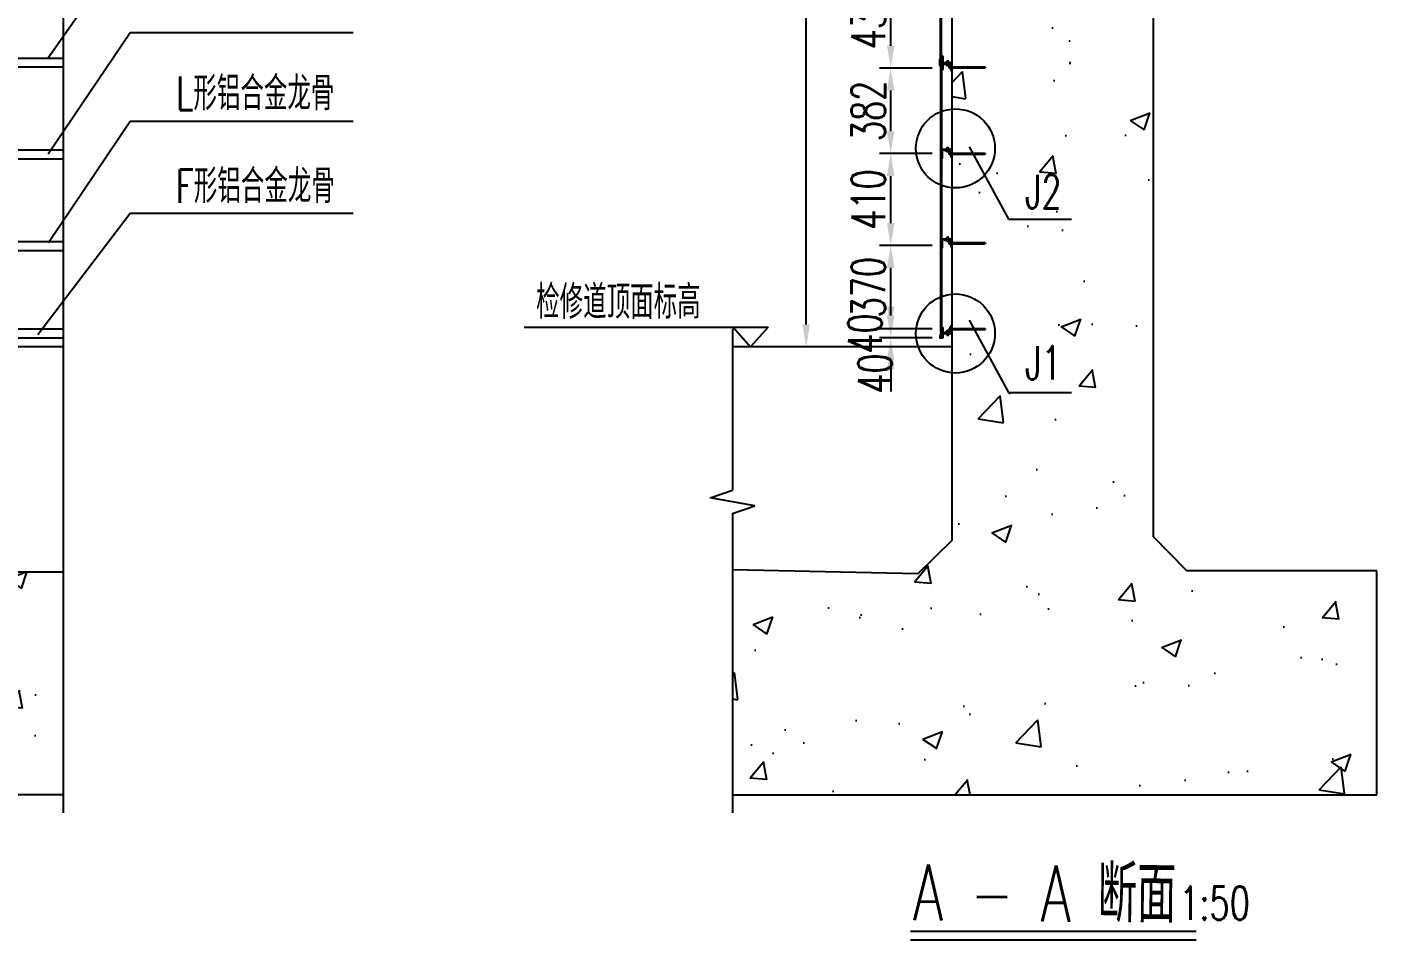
# Model space of a CAD drawing. Header units: millimetres. Extents: x -48690 to 48320, y -25312 to 3911.
# Drawn here: x 26913 to 32944, y -16233 to -12155 of the extents above; entities that cross this region are included whole.
import ezdxf

# ---------------------------------------------------------------- set-up
doc = ezdxf.new("R2010")
doc.units = ezdxf.units.MM
doc.header["$LTSCALE"] = 0.25
doc.header["$MEASUREMENT"] = 0
for name, pattern in [('1', [8, 4, 4]), ('CENTER', [50.8, 31.75, -6.35, 6.35, -6.35]), ('CONTINOUS', [0]), ('DASHED', [19.05, 12.7, -6.35])]:
    doc.linetypes.add(name, pattern=pattern)
for name, color, linetype in [('JG', 4, 'Continuous'), ('图框', 7, 'Continuous'), ('标注', 7, 'Continuous'), ('道路桩号', 7, 'Continuous')]:
    doc.layers.add(name, color=color, linetype=linetype)
doc.layers.add('填充线', color=9, linetype='Continuous', lineweight=20)
doc.styles.get("Standard").update_dxf_attribs({"font": 'simplex1.shx', "width": 0.7, "bigfont": 'hztxt.shx'})
doc.dimstyles.new('1-50', dxfattribs={"dimscale": 50, "dimtxt": 3, "dimasz": 2, "dimexe": 1, "dimexo": 1, "dimgap": 0.5, "dimtad": 1, "dimdec": 1, "dimdsep": 46, "dimtxsty": 'Standard', "dimcen": 0.5, "dimadec": 0, "dimazin": 0, "dimtfac": 1, "dimtdec": 1, "dimtofl": 0, "dimtmove": 2, "dimatfit": 3, "dimfxl": 0, "dimtolj": 1, "dimtzin": 0, "dimarcsym": 0})

# ---------------------------------------------------------------- blocks, each defined once
blk = doc.blocks.new('*D183')
at = {"color": 0, "lineweight": -2}
for p, q in [((30694, -9854.4), (30344, -9854.4)), ((30394, -13483.8), (30394, -9954.4)), ((30694, -13583.8), (30344, -13583.8))]:
    blk.add_line(p, q, dxfattribs=at)
at = {"color": 0}
for points in [[(30377.3, -9954.4), (30410.7, -9954.4), (30394, -9854.4)], [(30377.3, -13483.8), (30410.7, -13483.8), (30394, -13583.8)]]:
    blk.add_solid(points, dxfattribs=at)
at = {"layer": 'Defpoints', "color": 0}
for p in [(30394, -9854.4), (30902.7, -9854.4), (30801.8, -13583.8)]:
    blk.add_point(p, dxfattribs=at)
at = {"color": 0, "insert": (30294, -11719.1), "char_height": 150, "attachment_point": 5, "rotation": 90}
blk.add_mtext('\\A1;3730', dxfattribs=at)
blk = doc.blocks.new('*D184')
at = {"color": 0, "lineweight": -2}
for p, q in [((30956.7, -13130.8), (30721.5, -13130.8)), ((30771.5, -13403.8), (30771.5, -13230.8)), ((30922.9, -13503.8), (30721.5, -13503.8))]:
    blk.add_line(p, q, dxfattribs=at)
at = {"color": 0}
for points in [[(30754.8, -13230.8), (30788.2, -13230.8), (30771.5, -13130.8)], [(30754.8, -13403.8), (30788.2, -13403.8), (30771.5, -13503.8)]]:
    blk.add_solid(points, dxfattribs=at)
at = {"layer": 'Defpoints', "color": 0}
for p in [(30771.5, -13130.8), (31006.7, -13130.8), (30972.9, -13503.8)]:
    blk.add_point(p, dxfattribs=at)
at = {"color": 0, "insert": (30671.5, -13317.3), "char_height": 150, "attachment_point": 5, "rotation": 90}
blk.add_mtext('\\A1;370', dxfattribs=at)
blk = doc.blocks.new('*D185')
at = {"color": 0, "lineweight": -2}
for p, q in [((30956.7, -12720.8), (30721.5, -12720.8)), ((30771.5, -13030.8), (30771.5, -12820.8)), ((30956.7, -13130.8), (30721.5, -13130.8))]:
    blk.add_line(p, q, dxfattribs=at)
at = {"color": 0}
for points in [[(30754.8, -12820.8), (30788.2, -12820.8), (30771.5, -12720.8)], [(30754.8, -13030.8), (30788.2, -13030.8), (30771.5, -13130.8)]]:
    blk.add_solid(points, dxfattribs=at)
at = {"layer": 'Defpoints', "color": 0}
for p in [(30771.5, -12720.8), (31006.7, -12720.8), (31006.7, -13130.8)]:
    blk.add_point(p, dxfattribs=at)
at = {"color": 0, "insert": (30671.5, -12925.8), "char_height": 150, "attachment_point": 5, "rotation": 90}
blk.add_mtext('\\A1;410', dxfattribs=at)
blk = doc.blocks.new('*D186')
at = {"color": 0, "lineweight": -2}
for p, q in [((30956.7, -12338.8), (30721.5, -12338.8)), ((30771.5, -12620.8), (30771.5, -12438.8)), ((30956.7, -12720.8), (30721.5, -12720.8))]:
    blk.add_line(p, q, dxfattribs=at)
at = {"color": 0}
for points in [[(30754.8, -12438.8), (30788.2, -12438.8), (30771.5, -12338.8)], [(30754.8, -12620.8), (30788.2, -12620.8), (30771.5, -12720.8)]]:
    blk.add_solid(points, dxfattribs=at)
at = {"layer": 'Defpoints', "color": 0}
for p in [(30771.5, -12338.8), (31006.7, -12338.8), (31006.7, -12720.8)]:
    blk.add_point(p, dxfattribs=at)
at = {"color": 0, "insert": (30671.5, -12529.8), "char_height": 150, "attachment_point": 5, "rotation": 90}
blk.add_mtext('\\A1;382', dxfattribs=at)
blk = doc.blocks.new('*D187')
at = {"color": 0, "lineweight": -2}
for p, q in [((30956.7, -11900.8), (30721.5, -11900.8)), ((30771.5, -12238.8), (30771.5, -12000.8)), ((30956.7, -12338.8), (30721.5, -12338.8))]:
    blk.add_line(p, q, dxfattribs=at)
at = {"color": 0}
for points in [[(30754.8, -12000.8), (30788.2, -12000.8), (30771.5, -11900.8)], [(30754.8, -12238.8), (30788.2, -12238.8), (30771.5, -12338.8)]]:
    blk.add_solid(points, dxfattribs=at)
at = {"layer": 'Defpoints', "color": 0}
for p in [(30771.5, -11900.8), (31006.7, -11900.8), (31006.7, -12338.8)]:
    blk.add_point(p, dxfattribs=at)
at = {"color": 0, "insert": (30671.5, -12119.8), "char_height": 150, "attachment_point": 5, "rotation": 90}
blk.add_mtext('\\A1;438', dxfattribs=at)
blk = doc.blocks.new('*D193')
at = {"color": 0, "lineweight": -2}
for p, q in [((30771.5, -13403.8), (30771.5, -13303.8)), ((30956.7, -13503.8), (30721.5, -13503.8)), ((30956.7, -13543.8), (30721.5, -13543.8)), ((30771.5, -13643.8), (30771.5, -13743.8))]:
    blk.add_line(p, q, dxfattribs=at)
at = {"color": 0}
for points in [[(30754.8, -13403.8), (30788.2, -13403.8), (30771.5, -13503.8)], [(30754.8, -13643.8), (30788.2, -13643.8), (30771.5, -13543.8)]]:
    blk.add_solid(points, dxfattribs=at)
at = {"layer": 'Defpoints', "color": 0}
for p in [(31006.7, -13503.8), (30771.5, -13543.8), (31006.7, -13543.8)]:
    blk.add_point(p, dxfattribs=at)
at = {"color": 0, "insert": (30656.6, -13524.1), "char_height": 150, "attachment_point": 5, "rotation": 90}
blk.add_mtext('\\A1;40', dxfattribs=at)
blk = doc.blocks.new('*D196')
at = {"color": 0, "lineweight": -2}
for p, q in [((30771.5, -13443.8), (30771.5, -13343.8)), ((30922.9, -13543.8), (30721.5, -13543.8)), ((30922.9, -13583.8), (30721.5, -13583.8)), ((30771.5, -13683.8), (30771.5, -13783.8))]:
    blk.add_line(p, q, dxfattribs=at)
at = {"color": 0}
for points in [[(30754.8, -13443.8), (30788.2, -13443.8), (30771.5, -13543.8)], [(30754.8, -13683.8), (30788.2, -13683.8), (30771.5, -13583.8)]]:
    blk.add_solid(points, dxfattribs=at)
at = {"layer": 'Defpoints', "color": 0}
for p in [(30972.9, -13543.8), (30771.5, -13583.8), (30972.9, -13583.8)]:
    blk.add_point(p, dxfattribs=at)
at = {"color": 0, "insert": (30701.5, -13702.6), "char_height": 150, "attachment_point": 5, "rotation": 90}
blk.add_mtext('\\A1;40', dxfattribs=at)
blk = doc.blocks.new('FDSDF')
at = {"linetype": 'CONTINOUS'}
h = blk.add_hatch(dxfattribs=at)
h.set_pattern_fill('ANSI31', color=251, style=0)
h.set_pattern_definition([(45, (5538761.12, -1742592.708), (22.4506403, -22.4506403), [])])
edge = h.paths.add_edge_path()
edge.add_ellipse((262330, -112274), major_axis=(-46, 46), ratio=1, start_angle=247.61986, end_angle=315, ccw=False)
edge.add_line((262390, -112249), (262030, -112249))
edge.add_line((262030, -112249), (262030, -111889))
edge.add_ellipse((262005, -111949), major_axis=(46, 46), ratio=1, start_angle=315, end_angle=382.38014, ccw=False)
edge.add_line((262070, -111949), (262070, -112164))
edge.add_ellipse((262115, -112164), major_axis=(31.8, 31.8), ratio=1, start_angle=135, end_angle=225)
edge.add_line((262115, -112209), (262330, -112209))
at = {"color": 4, "linetype": 'CONTINOUS'}
for p, q in [((262030, -112249), (262030, -111889)), ((262070, -112164), (262070, -111949)), ((262390, -112249), (262030, -112249)), ((262330, -112209), (262115, -112209))]:
    blk.add_line(p, q, dxfattribs=at)
for centre, radius, start, end in [((262005, -111949), 65, 0, 67.38014), ((262115, -112164), 45, 180, 270), ((262330, -112274), 65, 22.61986, 90)]:
    blk.add_arc(centre, radius, start, end, dxfattribs=at)
blk = doc.blocks.new('1')
at = {"layer": '填充线'}
h = blk.add_hatch(dxfattribs=at)
h.set_pattern_fill('NET', scale=0.194172, angle=45, style=0)
h.set_pattern_definition([(135, (311412.2955, -86916.77284), (0.435927593, 0.435927593), []), (45, (311412.2955, -86916.77284), (0.435927593, -0.435927593), [])])
h.paths.add_polyline_path([(282902.1, -97067.5), (282899.9, -97067.5), (282899.9, -97058.8), (282902.1, -97058.8)])
at = {"color": 7, "linetype": 'Continuous'}
for p, q in [((282920.7, -97072.5), (282933.2, -97072.5)), ((282920.7, -97073.8), (282920.7, -97072.5)), ((282920.7, -97073.8), (282933.2, -97073.8)), ((282920.7, -97080.7), (282933.2, -97080.7)), ((282920.7, -97082), (282920.7, -97080.7)), ((282920.7, -97082), (282933.2, -97082)), ((282933.2, -97073.8), (282933.2, -97072.5)), ((282933.2, -97082), (282933.2, -97080.7)), ((282939.7, -97053.5), (282939.7, -97066)), ((282940.9, -97053.5), (282939.7, -97053.5)), ((282940.9, -97066), (282939.7, -97066)), ((282940.9, -97053.5), (282940.9, -97066))]:
    blk.add_line(p, q, dxfattribs=at)
at = {"color": 7, "linetype": '1', "ltscale": 5}
for p, q in [((282922.4, -97071.9), (282922.4, -97069.2)), ((282922.4, -97082.6), (282922.4, -97085.3)), ((282930.3, -97068.5), (282923.6, -97068.5)), ((282930.3, -97072.5), (282923.6, -97072.5)), ((282930.3, -97073.8), (282923.6, -97073.8)), ((282930.3, -97082), (282923.6, -97082)), ((282930.3, -97086), (282923.6, -97086)), ((282924.4, -97066.6), (282924.9, -97065.7)), ((282924.4, -97066.6), (282929.4, -97066.6)), ((282924.4, -97066.6), (282924.4, -97068.5)), ((282924.7, -97069.2), (282924.7, -97071.9)), ((282924.7, -97085.3), (282924.7, -97082.6)), ((282924.9, -97065.7), (282929, -97065.7)), ((282924.9, -97068.5), (282924.9, -97065.7)), ((282929.4, -97066.6), (282929, -97065.7)), ((282929, -97068.5), (282929, -97065.7)), ((282929.1, -97071.9), (282929.1, -97069.2)), ((282929.1, -97082.6), (282929.1, -97085.3)), ((282929.4, -97066.6), (282929.4, -97068.5)), ((282931.4, -97071.9), (282931.4, -97069.2)), ((282931.4, -97082.6), (282931.4, -97085.3)), ((282933.7, -97057.3), (282932.8, -97057.8)), ((282932.8, -97057.8), (282932.8, -97061.8)), ((282935.7, -97057.8), (282932.8, -97057.8)), ((282933.7, -97062.3), (282932.8, -97061.8)), ((282935.7, -97061.8), (282932.8, -97061.8)), ((282933.7, -97057.3), (282933.7, -97062.3)), ((282933.7, -97057.3), (282935.7, -97057.3)), ((282933.7, -97062.3), (282935.7, -97062.3)), ((282935.7, -97063.1), (282935.7, -97056.5)), ((282939, -97055.3), (282936.3, -97055.3)), ((282936.3, -97057.6), (282939, -97057.6)), ((282939, -97062), (282936.3, -97062)), ((282939, -97064.3), (282936.3, -97064.3)), ((282939.7, -97063.1), (282939.7, -97056.5)), ((282940.9, -97063.1), (282940.9, -97056.5))]:
    blk.add_line(p, q, dxfattribs=at)
at = {"color": 7, "lineweight": 30}
for p, q in [((282923.5, -97073.8), (282923.5, -97080.7)), ((282930.4, -97073.8), (282930.4, -97080.7)), ((282940.9, -97056.4), (282944.9, -97056.4)), ((282940.9, -97063.2), (282944.9, -97063.2))]:
    blk.add_line(p, q, dxfattribs=at)
at = {"color": 7, "linetype": 'DASHED', "ltscale": 3}
for p, q in [((282924.4, -97073.8), (282924.4, -97080.7)), ((282929.4, -97073.8), (282929.4, -97080.7))]:
    blk.add_line(p, q, dxfattribs=at)
at = {"color": 7, "linetype": 'CENTER'}
for p, q in [((282926.9, -97091.5), (282926.9, -97065.9)), ((282930, -97059.8), (283094.9, -97059.8))]:
    blk.add_line(p, q, dxfattribs=at)
at = {"color": 7, "linetype": 'DASHED', "ltscale": 300}
for p, q in [((282940.9, -97057.3), (283094.9, -97057.3)), ((282940.9, -97062.3), (283094.9, -97062.3))]:
    blk.add_line(p, q, dxfattribs=at)
at = {"color": 7}
blk.add_line((283094.9, -97057.3), (283094.9, -97062.3), dxfattribs=at)
at = {"color": 7, "linetype": '1', "ltscale": 5}
for centre, radius, start, end in [((282923.6, -97069.8), 1.33, 30.00793, 149.99207), ((282923.6, -97071.2), 1.33, 209.99444, 330.00556), ((282923.6, -97083.3), 1.33, 29.99444, 150.00556), ((282923.6, -97084.6), 1.33, 210.00793, 329.99207), ((282926.9, -97072.4), 3.93, 56.14485, 123.85515), ((282926.9, -97068.6), 3.93, 236.1437, 303.8563), ((282926.9, -97085.9), 3.93, 56.1437, 123.8563), ((282926.9, -97082.1), 3.93, 236.14485, 303.85515), ((282930.3, -97069.8), 1.33, 30.00793, 149.99207), ((282930.3, -97071.2), 1.33, 209.99444, 330.00556), ((282930.3, -97083.3), 1.33, 29.99444, 150.00556), ((282930.3, -97084.6), 1.33, 210.00793, 329.99207), ((282937, -97056.5), 1.33, 120.00793, 239.99207), ((282939.6, -97059.8), 3.93, 146.14485, 213.85515), ((282937, -97063.1), 1.33, 120.00793, 239.99207), ((282938.3, -97056.5), 1.33, 299.99444, 60.00556), ((282935.7, -97059.8), 3.93, 326.1437, 33.8563), ((282938.3, -97063.1), 1.33, 299.99444, 60.00556)]:
    blk.add_arc(centre, radius, start, end, dxfattribs=at)
at = {"layer": 'JG', "color": 7}
for p, q in [((282902.1, -97058.8), (282899.9, -97058.8)), ((282899.9, -97058.9), (282899.9, -97067.6)), ((282902.1, -97067.5), (282899.9, -97067.5)), ((282902.1, -97054.5), (282902.1, -97063.2)), ((282902.1, -97054.5), (282902.1, -97096.9)), ((282940.9, -97078.8), (282940.9, -97079.7))]:
    blk.add_line(p, q, dxfattribs=at)
for centre, start, end in [((282939.9, -97078.8), 0, 90), ((282939.9, -97079.7), 270, 359.99996)]:
    blk.add_arc(centre, 0.971, start, end, dxfattribs=at)
at = {"layer": '标注', "color": 7}
for p, q in [((282891.9, -97091.1), (282891.9, -97098.8)), ((282891.9, -97091.1), (282891.9, -97098.8)), ((282892.8, -97090.1), (282893.8, -97090.1)), ((282892.8, -97090.1), (282893.8, -97090.1)), ((282892.8, -97099.8), (282904, -97099.8)), ((282892.8, -97099.8), (282904, -97099.8)), ((282894.8, -97091.1), (282894.8, -97096.9)), ((282894.8, -97091.1), (282894.8, -97096.9)), ((282894.8, -97096.9), (282902.1, -97096.9)), ((282894.8, -97096.9), (282902.1, -97096.9)), ((282902.1, -97054.5), (282902.1, -97096.9)), ((282903, -97053.5), (282904, -97053.5)), ((282903, -97053.5), (282904, -97053.5)), ((282905, -97054.5), (282905, -97077.8)), ((282905, -97054.5), (282905, -97077.8)), ((282905, -97077.8), (282939.9, -97077.8)), ((282905, -97077.8), (282939.9, -97077.8)), ((282905, -97080.7), (282939.9, -97080.7)), ((282905, -97080.7), (282905, -97098.8)), ((282905, -97080.7), (282939.9, -97080.7)), ((282905, -97080.7), (282905, -97098.8)), ((282940.9, -97078.8), (282940.9, -97079.7))]:
    blk.add_line(p, q, dxfattribs=at)
for centre, start, end in [((282892.8, -97091.1), 90, 180), ((282892.8, -97091.1), 89.99996, 180.00004), ((282892.8, -97098.8), 180, 270), ((282892.8, -97098.8), 179.99996, 270.00004), ((282893.8, -97091.1), 0, 90), ((282893.8, -97091.1), 359.99996, 90.00004), ((282903, -97054.5), 90, 180), ((282903, -97054.5), 89.99996, 180.00004), ((282904, -97054.5), 0, 90), ((282904, -97054.5), 359.99996, 90.00004), ((282904, -97098.8), 270, 0), ((282904, -97098.8), 269.99996, 0.00004), ((282939.9, -97078.8), 359.99996, 90.00004), ((282939.9, -97079.7), 269.99996, 0)]:
    blk.add_arc(centre, 0.971, start, end, dxfattribs=at)
at = {"color": 7, "xscale": -0.09999999997671694, "yscale": 0.1000000000058208, "zscale": 0.1}
blk.add_blockref('FDSDF', (309148, -85852.9), dxfattribs=at)
blk = doc.blocks.new('2')
at = {"layer": '填充线'}
h = blk.add_hatch(dxfattribs=at)
h.set_pattern_fill('NET', scale=0.128571, angle=45, style=0)
h.set_pattern_definition([(135, (272101.2577, -12301.4715), (0.2886510896, 0.2886510896), []), (45, (272101.2577, -12301.4715), (0.2886510896, -0.2886510896), [])])
h.paths.add_polyline_path([(282656, -97536.5), (282657.6, -97536.5), (282657.6, -97542.3), (282656, -97542.3)])
h = blk.add_hatch(dxfattribs=at)
h.set_pattern_fill('NET', scale=0.128571, angle=45, style=0)
h.set_pattern_definition([(225, (272101.2577, -182794.90125), (0.2886510896, -0.2886510896), []), (315, (272101.2577, -182794.90125), (0.2886510896, 0.2886510896), [])])
h.paths.add_polyline_path([(282656, -97559.9), (282657.6, -97559.9), (282657.6, -97554.1), (282656, -97554.1)])
at = {"color": 7, "linetype": 'Continuous'}
for p, q in [((282676.7, -97526.9), (282689.2, -97526.9)), ((282676.7, -97528.2), (282676.7, -97526.9)), ((282676.7, -97528.2), (282689.2, -97528.2)), ((282689.2, -97528.2), (282689.2, -97526.9)), ((282676.7, -97534.1), (282689.2, -97534.1)), ((282676.7, -97535.4), (282676.7, -97534.1)), ((282676.7, -97535.4), (282689.2, -97535.4)), ((282689.2, -97535.4), (282689.2, -97534.1)), ((282695.7, -97554.4), (282695.7, -97541.9)), ((282697, -97541.9), (282695.7, -97541.9)), ((282697, -97554.4), (282695.7, -97554.4)), ((282697, -97554.4), (282697, -97541.9))]:
    blk.add_line(p, q, dxfattribs=at)
at = {"color": 7, "linetype": '1', "ltscale": 5}
for p, q in [((282678.5, -97526.3), (282678.5, -97523.6)), ((282686.3, -97522.9), (282679.6, -97522.9)), ((282686.3, -97526.9), (282679.6, -97526.9)), ((282686.3, -97528.2), (282679.6, -97528.2)), ((282680.5, -97521), (282680.9, -97520.1)), ((282680.5, -97521), (282685.5, -97521)), ((282680.5, -97521), (282680.5, -97522.9)), ((282680.8, -97523.6), (282680.8, -97526.3)), ((282680.9, -97520.1), (282685, -97520.1)), ((282681, -97522.9), (282681, -97520.1)), ((282685.5, -97521), (282685, -97520.1)), ((282685, -97522.9), (282685, -97520.1)), ((282685.1, -97526.3), (282685.1, -97523.6)), ((282685.5, -97521), (282685.5, -97522.9)), ((282687.5, -97526.3), (282687.5, -97523.6)), ((282678.5, -97536), (282678.5, -97538.7)), ((282686.3, -97535.4), (282679.6, -97535.4)), ((282686.3, -97539.4), (282679.6, -97539.4)), ((282680.8, -97538.7), (282680.8, -97536)), ((282685.1, -97536), (282685.1, -97538.7)), ((282687.5, -97536), (282687.5, -97538.7)), ((282689.8, -97545.6), (282688.8, -97546.1)), ((282688.8, -97550.1), (282688.8, -97546.1)), ((282691.7, -97546.1), (282688.8, -97546.1)), ((282689.8, -97550.6), (282688.8, -97550.1)), ((282691.7, -97550.1), (282688.8, -97550.1)), ((282689.8, -97550.6), (282689.8, -97545.6)), ((282689.8, -97545.6), (282691.7, -97545.6)), ((282689.8, -97550.6), (282691.7, -97550.6)), ((282691.7, -97544.8), (282691.7, -97551.5)), ((282695, -97543.6), (282692.4, -97543.6)), ((282695, -97545.9), (282692.4, -97545.9)), ((282692.4, -97550.3), (282695, -97550.3)), ((282695, -97552.6), (282692.4, -97552.6)), ((282695.7, -97544.8), (282695.7, -97551.5)), ((282697, -97544.8), (282697, -97551.5))]:
    blk.add_line(p, q, dxfattribs=at)
at = {"color": 7, "lineweight": 30}
for p, q in [((282679.5, -97528.2), (282679.5, -97534.1)), ((282686.4, -97528.2), (282686.4, -97534.1)), ((282697, -97544.7), (282701, -97544.7)), ((282697, -97551.6), (282701, -97551.6))]:
    blk.add_line(p, q, dxfattribs=at)
at = {"color": 7, "linetype": 'DASHED', "ltscale": 3}
for p, q in [((282680.5, -97528.2), (282680.5, -97534.1)), ((282685.5, -97528.2), (282685.5, -97534.1))]:
    blk.add_line(p, q, dxfattribs=at)
at = {"color": 7, "linetype": 'CENTER'}
for p, q in [((282682.9, -97542), (282682.9, -97518.2)), ((282686.1, -97548.1), (282850.9, -97548.1))]:
    blk.add_line(p, q, dxfattribs=at)
at = {"color": 7, "linetype": 'DASHED', "ltscale": 300}
for p, q in [((282697, -97545.6), (282851, -97545.6)), ((282697, -97550.6), (282851, -97550.6))]:
    blk.add_line(p, q, dxfattribs=at)
at = {"color": 7}
blk.add_line((282851, -97545.6), (282851, -97550.6), dxfattribs=at)
at = {"color": 7, "linetype": '1', "ltscale": 5}
for centre, radius, start, end in [((282679.6, -97524.2), 1.33, 30.00793, 149.99207), ((282679.6, -97525.6), 1.33, 209.99444, 330.00556), ((282683, -97526.8), 3.93, 56.14485, 123.85515), ((282683, -97523), 3.93, 236.1437, 303.8563), ((282686.3, -97524.2), 1.33, 30.00793, 149.99207), ((282686.3, -97525.6), 1.33, 209.99444, 330.00556), ((282679.6, -97536.7), 1.33, 29.99444, 150.00556), ((282679.6, -97538.1), 1.33, 210.00793, 329.99207), ((282683, -97539.3), 3.93, 56.1437, 123.8563), ((282683, -97535.5), 3.93, 236.14485, 303.85515), ((282686.3, -97536.7), 1.33, 29.99444, 150.00556), ((282686.3, -97538.1), 1.33, 210.00793, 329.99207), ((282693, -97544.8), 1.33, 120.00793, 239.99207), ((282695.6, -97548.1), 3.93, 146.14485, 213.85515), ((282693, -97551.5), 1.33, 120.00793, 239.99207), ((282694.4, -97544.8), 1.33, 299.99444, 60.00556), ((282691.8, -97548.1), 3.93, 326.1437, 33.8563), ((282694.4, -97551.5), 1.33, 299.99444, 60.00556)]:
    blk.add_arc(centre, radius, start, end, dxfattribs=at)
at = {"layer": '标注', "color": 7}
for p, q in [((282657.6, -97567.5), (282657.6, -97528.8)), ((282657.6, -97567.5), (282657.6, -97528.8)), ((282658.2, -97528.2), (282696.9, -97528.2)), ((282658.2, -97528.2), (282696.9, -97528.2)), ((282697.6, -97528.8), (282697.6, -97529.5)), ((282697.6, -97528.8), (282697.6, -97529.5)), ((282658.9, -97568.2), (282658.2, -97568.2)), ((282658.9, -97568.2), (282658.2, -97568.2)), ((282659.5, -97567.5), (282659.5, -97530.1)), ((282659.5, -97530.1), (282696.9, -97530.1)), ((282659.5, -97567.5), (282659.5, -97530.1)), ((282659.5, -97530.1), (282696.9, -97530.1))]:
    blk.add_line(p, q, dxfattribs=at)
for centre, start, end in [((282658.2, -97528.8), 89.99996, 180.00004), ((282658.2, -97528.8), 89.99996, 180.00004), ((282696.9, -97528.8), 359.99996, 90.00004), ((282696.9, -97528.8), 0, 90), ((282696.9, -97529.5), 269.99996, 0.00004), ((282696.9, -97529.5), 270, 0), ((282658.2, -97567.5), 179.99996, 270.00004), ((282658.2, -97567.5), 180, 270), ((282658.9, -97567.5), 269.99996, 0.00004), ((282658.9, -97567.5), 270, 0)]:
    blk.add_arc(centre, 0.643, start, end, dxfattribs=at)
at = {"color": 7, "xscale": 0.09999999997671694, "yscale": 0.1000000000058208, "zscale": 0.1, "rotation": 180}
blk.add_blockref('FDSDF', (308904, -108755), dxfattribs=at)
blk = doc.blocks.new('3')
h = blk.add_hatch()
h.set_pattern_fill('ANSI31', color=251, scale=150, angle=180, style=0)
h.set_pattern_definition([(225, (282579.79, -97933.6343), (1.325825, -1.325825), [])])
edge = h.paths.add_edge_path()
edge.add_line((282418.5, -98003.2), (282411, -98003.2))
edge.add_line((282411, -98003.2), (282411, -97987.2))
edge.add_ellipse((282410, -97987.2), major_axis=(0.707, 0.707), ratio=1, start_angle=315, end_angle=343.42872)
edge.add_ellipse((282410, -97987.2), major_axis=(0.707, 0.707), ratio=1, start_angle=343.42874, end_angle=405.00004)
edge.add_line((282410, -97986.2), (282409, -97986.2))
edge.add_ellipse((282409, -97987.2), major_axis=(0.707, 0.707), ratio=1, start_angle=44.99996, end_angle=135.00004)
edge.add_line((282408, -97987.2), (282408, -98015.2))
edge.add_ellipse((282409, -98015.2), major_axis=(0.707, 0.707), ratio=1, start_angle=134.99996, end_angle=136.72357)
edge.add_ellipse((282409, -98015.2), major_axis=(0.707, 0.707), ratio=1, start_angle=136.72365, end_angle=225)
edge.add_line((282409, -98016.2), (282410, -98016.2))
edge.add_ellipse((282410, -98015.2), major_axis=(-0.707, 0.707), ratio=1, start_angle=135, end_angle=226.69616)
edge.add_ellipse((282410, -98015.2), major_axis=(0.707, 0.707), ratio=1, start_angle=315.01645, end_angle=316.69624, ccw=False)
edge.add_line((282411, -98015.2), (282411, -98006.2))
edge.add_line((282411, -98006.2), (282418.5, -98006.2))
edge.add_line((282418.5, -98006.2), (282418.5, -98033.7))
edge.add_ellipse((282419.5, -98033.7), major_axis=(0.707, 0.707), ratio=1, start_angle=134.99996, end_angle=136.72357)
edge.add_ellipse((282419.5, -98033.7), major_axis=(0.707, 0.707), ratio=1, start_angle=136.72365, end_angle=225)
edge.add_line((282419.5, -98034.7), (282420.5, -98034.7))
edge.add_ellipse((282420.5, -98033.7), major_axis=(-0.707, 0.707), ratio=1, start_angle=135, end_angle=226.69616)
edge.add_ellipse((282420.5, -98033.7), major_axis=(0.707, 0.707), ratio=1, start_angle=315.01645, end_angle=316.69624, ccw=False)
edge.add_line((282421.5, -98033.7), (282421.5, -98006.2))
edge.add_line((282421.5, -98006.2), (282457.5, -98006.2))
edge.add_ellipse((282457.5, -98005.2), major_axis=(-0.707, 0.707), ratio=1, start_angle=135, end_angle=226.69616)
edge.add_ellipse((282457.5, -98005.2), major_axis=(0.707, 0.707), ratio=1, start_angle=315.01645, end_angle=316.69624, ccw=False)
edge.add_line((282458.5, -98005.2), (282458.5, -98004.2))
edge.add_ellipse((282457.5, -98004.2), major_axis=(0.707, 0.707), ratio=1, start_angle=315, end_angle=316.79812)
edge.add_line((282458.5, -98004.2), (282457.5, -98003.2))
edge.add_ellipse((282457.5, -98004.2), major_axis=(-0.707, 0.707), ratio=1, start_angle=-46.79811, end_angle=-44.99996)
edge.add_line((282457.5, -98003.2), (282421.5, -98003.2))
edge.add_line((282421.5, -98003.2), (282421.5, -97975.7))
edge.add_ellipse((282420.5, -97975.7), major_axis=(0.707, 0.707), ratio=1, start_angle=315, end_angle=343.42872)
edge.add_ellipse((282420.5, -97975.7), major_axis=(0.707, 0.707), ratio=1, start_angle=343.42874, end_angle=405.00004)
edge.add_line((282420.5, -97974.7), (282419.5, -97974.7))
edge.add_ellipse((282419.5, -97975.7), major_axis=(0.707, 0.707), ratio=1, start_angle=44.99996, end_angle=135.00004)
edge.add_line((282418.5, -97975.7), (282418.5, -98003.2))
h = blk.add_hatch()
h.set_pattern_fill('ANSI31', color=251, scale=150, angle=180, style=0)
h.set_pattern_definition([(225, (282579.7778, -97933.6343), (1.325825, -1.325825), [])])
edge = h.paths.add_edge_path()
edge.add_line((282418.5, -98003.2), (282411, -98003.2))
edge.add_line((282411, -98003.2), (282411, -97987.2))
edge.add_ellipse((282410, -97987.2), major_axis=(-0.707, 0.707), ratio=1, start_angle=225, end_angle=253.42872)
edge.add_ellipse((282410, -97987.2), major_axis=(-0.707, 0.707), ratio=1, start_angle=253.42874, end_angle=315.00004)
edge.add_line((282410, -97986.2), (282409, -97986.2))
edge.add_ellipse((282409, -97987.2), major_axis=(0.707, 0.707), ratio=1, start_angle=44.99996, end_angle=135.00004)
edge.add_line((282408, -97987.2), (282408, -98015.2))
edge.add_ellipse((282409, -98015.2), major_axis=(-0.707, 0.707), ratio=1, start_angle=44.99996, end_angle=46.72357)
edge.add_ellipse((282409, -98015.2), major_axis=(-0.707, 0.707), ratio=1, start_angle=46.72365, end_angle=135)
edge.add_line((282409, -98016.2), (282410, -98016.2))
edge.add_ellipse((282410, -98015.2), major_axis=(-0.707, 0.707), ratio=1, start_angle=135, end_angle=226.69616)
edge.add_ellipse((282410, -98015.2), major_axis=(0.707, 0.707), ratio=1, start_angle=315.01645, end_angle=316.69624, ccw=False)
edge.add_line((282411, -98015.2), (282411, -98006.2))
edge.add_line((282411, -98006.2), (282418.5, -98006.2))
edge.add_line((282418.5, -98006.2), (282418.5, -98033.7))
edge.add_ellipse((282419.5, -98033.7), major_axis=(-0.707, 0.707), ratio=1, start_angle=44.99996, end_angle=46.72357)
edge.add_ellipse((282419.5, -98033.7), major_axis=(-0.707, 0.707), ratio=1, start_angle=46.72365, end_angle=135)
edge.add_line((282419.5, -98034.7), (282420.5, -98034.7))
edge.add_ellipse((282420.5, -98033.7), major_axis=(-0.707, 0.707), ratio=1, start_angle=135, end_angle=226.69616)
edge.add_ellipse((282420.5, -98033.7), major_axis=(0.707, 0.707), ratio=1, start_angle=315.01645, end_angle=316.69624, ccw=False)
edge.add_line((282421.5, -98033.7), (282421.5, -98006.2))
edge.add_line((282421.5, -98006.2), (282457.5, -98006.2))
edge.add_ellipse((282457.5, -98005.2), major_axis=(-0.707, 0.707), ratio=1, start_angle=135, end_angle=226.69616)
edge.add_ellipse((282457.5, -98005.2), major_axis=(0.707, 0.707), ratio=1, start_angle=315.01645, end_angle=316.69624, ccw=False)
edge.add_line((282458.5, -98005.2), (282458.5, -98004.2))
edge.add_ellipse((282457.5, -98004.2), major_axis=(-0.707, 0.707), ratio=1, start_angle=225, end_angle=226.79812)
edge.add_line((282458.5, -98004.2), (282457.5, -98003.2))
edge.add_ellipse((282457.5, -98004.2), major_axis=(-0.707, 0.707), ratio=1, start_angle=-46.79811, end_angle=-44.99996)
edge.add_line((282457.5, -98003.2), (282421.5, -98003.2))
edge.add_line((282421.5, -98003.2), (282421.5, -97975.7))
edge.add_ellipse((282420.5, -97975.7), major_axis=(-0.707, 0.707), ratio=1, start_angle=225, end_angle=253.42872)
edge.add_ellipse((282420.5, -97975.7), major_axis=(-0.707, 0.707), ratio=1, start_angle=253.42874, end_angle=315.00004)
edge.add_line((282420.5, -97974.7), (282419.5, -97974.7))
edge.add_ellipse((282419.5, -97975.7), major_axis=(0.707, 0.707), ratio=1, start_angle=44.99996, end_angle=135.00004)
edge.add_line((282418.5, -97975.7), (282418.5, -98003.2))
at = {"layer": '填充线'}
h = blk.add_hatch(dxfattribs=at)
h.set_pattern_fill('NET', scale=0.194172, angle=45, style=0)
h.set_pattern_definition([(135, (310928.7273, -87837.54674), (0.435927593, 0.435927593), []), (45, (310928.7273, -87837.54674), (0.435927593, -0.435927593), [])])
h.paths.add_polyline_path([(282418.5, -97988.3), (282416.4, -97988.3), (282416.4, -97979.6), (282418.5, -97979.6)])
h = blk.add_hatch(dxfattribs=at)
h.set_pattern_fill('NET', scale=0.194172, angle=45, style=0)
h.set_pattern_definition([(225, (310928.7273, -108171.81867), (0.435927593, -0.435927593), []), (315, (310928.7273, -108171.81867), (0.435927593, 0.435927593), [])])
h.paths.add_polyline_path([(282418.5, -98021), (282416.4, -98021), (282416.4, -98029.8), (282418.5, -98029.8)])
at = {"linetype": 'Continuous'}
for p, q in [((282408, -98015.2), (282408, -97987.2)), ((282408, -98015.2), (282408, -97987.2)), ((282408, -98015.2), (282408, -97987.2)), ((282408, -98015.2), (282408, -97987.2)), ((282409, -97986.2), (282410, -97986.2)), ((282409, -97986.2), (282410, -97986.2)), ((282409, -97986.2), (282410, -97986.2)), ((282409, -97986.2), (282410, -97986.2)), ((282411, -97987.2), (282411, -98003.2)), ((282411, -97987.2), (282411, -98003.2)), ((282411, -97987.2), (282411, -98003.2)), ((282411, -97987.2), (282411, -98003.2)), ((282411, -98003.2), (282418.5, -98003.2)), ((282411, -98003.2), (282418.5, -98003.2)), ((282411, -98003.2), (282418.5, -98003.2)), ((282411, -98003.2), (282418.5, -98003.2)), ((282418.5, -98006.2), (282411, -98006.2)), ((282411, -98006.2), (282411, -98015.2)), ((282418.5, -98006.2), (282411, -98006.2)), ((282411, -98006.2), (282411, -98015.2)), ((282418.5, -98006.2), (282411, -98006.2)), ((282411, -98006.2), (282411, -98015.2)), ((282418.5, -98006.2), (282411, -98006.2)), ((282411, -98006.2), (282411, -98015.2)), ((282418.5, -98003.2), (282418.5, -97975.7)), ((282418.5, -98003.2), (282418.5, -97975.7)), ((282418.5, -98003.2), (282418.5, -97975.7)), ((282418.5, -98003.2), (282418.5, -97975.7)), ((282418.5, -98033.7), (282418.5, -98006.2)), ((282418.5, -98033.7), (282418.5, -98006.2)), ((282418.5, -98033.7), (282418.5, -98006.2)), ((282418.5, -98033.7), (282418.5, -98006.2)), ((282419.5, -97974.7), (282420.5, -97974.7)), ((282419.5, -97974.7), (282420.5, -97974.7)), ((282419.5, -97974.7), (282420.5, -97974.7)), ((282419.5, -97974.7), (282420.5, -97974.7)), ((282421.5, -97975.7), (282421.5, -98003.2)), ((282421.5, -97975.7), (282421.5, -98003.2)), ((282421.5, -97975.7), (282421.5, -98003.2)), ((282421.5, -97975.7), (282421.5, -98003.2)), ((282421.5, -98003.2), (282457.5, -98003.2)), ((282421.5, -98003.2), (282457.5, -98003.2)), ((282421.5, -98003.2), (282457.5, -98003.2)), ((282421.5, -98003.2), (282457.5, -98003.2)), ((282457.5, -98006.2), (282421.5, -98006.2)), ((282421.5, -98006.2), (282421.5, -98033.7)), ((282457.5, -98006.2), (282421.5, -98006.2)), ((282421.5, -98006.2), (282421.5, -98033.7)), ((282457.5, -98006.2), (282421.5, -98006.2)), ((282421.5, -98006.2), (282421.5, -98033.7)), ((282457.5, -98006.2), (282421.5, -98006.2)), ((282421.5, -98006.2), (282421.5, -98033.7)), ((282458.5, -98004.2), (282458.5, -98005.2)), ((282458.5, -98004.2), (282458.5, -98005.2)), ((282458.5, -98004.2), (282458.5, -98005.2)), ((282458.5, -98004.2), (282458.5, -98005.2)), ((282410, -98016.2), (282409, -98016.2)), ((282410, -98016.2), (282409, -98016.2)), ((282410, -98016.2), (282409, -98016.2)), ((282410, -98016.2), (282409, -98016.2)), ((282420.5, -98034.7), (282419.5, -98034.7)), ((282420.5, -98034.7), (282419.5, -98034.7)), ((282420.5, -98034.7), (282419.5, -98034.7)), ((282420.5, -98034.7), (282419.5, -98034.7))]:
    blk.add_line(p, q, dxfattribs=at)
at = {"color": 7}
for p, q in [((282416.4, -98003.2), (282411.4, -98003.2)), ((282416.4, -98006.2), (282411.4, -98006.2)), ((282409.3, -98016.4), (282411.4, -98016.4)), ((282611.4, -98022), (282611.4, -98027))]:
    blk.add_line(p, q, dxfattribs=at)
at = {"color": 7, "linetype": 'Continuous'}
for p, q in [((282437.1, -98001.9), (282449.6, -98001.9)), ((282437.1, -98003.2), (282437.1, -98001.9)), ((282437.1, -98003.2), (282449.6, -98003.2)), ((282437.1, -98010.5), (282449.6, -98010.5)), ((282437.1, -98011.7), (282437.1, -98010.5)), ((282437.1, -98011.7), (282449.6, -98011.7)), ((282449.6, -98003.2), (282449.6, -98001.9)), ((282449.6, -98011.7), (282449.6, -98010.5)), ((282456.1, -98030.7), (282456.1, -98018.2)), ((282457.4, -98018.2), (282456.1, -98018.2)), ((282457.4, -98030.7), (282456.1, -98030.7)), ((282457.4, -98030.7), (282457.4, -98018.2))]:
    blk.add_line(p, q, dxfattribs=at)
at = {"color": 7, "linetype": '1', "ltscale": 5}
for p, q in [((282438.9, -98001.3), (282438.9, -97998.6)), ((282446.7, -97997.9), (282440, -97997.9)), ((282446.7, -98001.9), (282440, -98001.9)), ((282446.7, -98003.2), (282440, -98003.2)), ((282446.7, -98011.7), (282440, -98011.7)), ((282440.9, -97996), (282441.3, -97995.1)), ((282440.9, -97996), (282445.9, -97996)), ((282440.9, -97996), (282440.9, -97997.9)), ((282441.2, -97998.6), (282441.2, -98001.3)), ((282441.3, -97995.1), (282445.4, -97995.1)), ((282441.4, -97997.9), (282441.4, -97995.1)), ((282445.9, -97996), (282445.4, -97995.1)), ((282445.4, -97997.9), (282445.4, -97995.1)), ((282445.5, -98001.3), (282445.5, -97998.6)), ((282445.9, -97996), (282445.9, -97997.9)), ((282447.9, -98001.3), (282447.9, -97998.6)), ((282438.9, -98012.4), (282438.9, -98015.1)), ((282446.7, -98015.8), (282440, -98015.8)), ((282441.2, -98015.1), (282441.2, -98012.4)), ((282445.5, -98012.4), (282445.5, -98015.1)), ((282447.9, -98012.4), (282447.9, -98015.1)), ((282450.2, -98022), (282449.2, -98022.5)), ((282449.2, -98026.5), (282449.2, -98022.5)), ((282452.1, -98022.5), (282449.2, -98022.5)), ((282450.2, -98027), (282449.2, -98026.5)), ((282452.1, -98026.5), (282449.2, -98026.5)), ((282450.2, -98027), (282450.2, -98022)), ((282450.2, -98022), (282452.1, -98022)), ((282450.2, -98027), (282452.1, -98027)), ((282452.1, -98021.1), (282452.1, -98027.8)), ((282455.4, -98020), (282452.7, -98020)), ((282455.4, -98022.3), (282452.7, -98022.3)), ((282452.7, -98026.7), (282455.4, -98026.7)), ((282455.4, -98029), (282452.7, -98029)), ((282456.1, -98021.1), (282456.1, -98027.8)), ((282457.4, -98021.1), (282457.4, -98027.8))]:
    blk.add_line(p, q, dxfattribs=at)
at = {"color": 7, "lineweight": 30}
for p, q in [((282439.9, -98003.2), (282439.9, -98010.5)), ((282446.8, -98003.2), (282446.8, -98010.5)), ((282457.4, -98021.1), (282461.4, -98021.1)), ((282457.4, -98027.9), (282461.4, -98027.9))]:
    blk.add_line(p, q, dxfattribs=at)
at = {"color": 7, "linetype": 'DASHED', "ltscale": 3}
for p, q in [((282440.9, -98003.6), (282440.9, -98010.5)), ((282445.9, -98003.2), (282445.9, -98010.5))]:
    blk.add_line(p, q, dxfattribs=at)
at = {"color": 7, "linetype": 'CENTER'}
for p, q in [((282443.4, -97992.4), (282443.4, -98016.3)), ((282446.5, -98024.5), (282611.3, -98024.5))]:
    blk.add_line(p, q, dxfattribs=at)
at = {"color": 1, "linetype": 'Continuous'}
blk.add_line((282457.5, -98003.2), (282458.5, -98004.2), dxfattribs=at)
blk.add_line((282457.5, -98003.2), (282458.5, -98004.2), dxfattribs=at)
at = {"color": 7, "linetype": 'DASHED', "ltscale": 300}
for p, q in [((282457.4, -98022), (282611.4, -98022)), ((282457.4, -98027), (282611.4, -98027))]:
    blk.add_line(p, q, dxfattribs=at)
at = {"color": 7, "linetype": '1', "ltscale": 5}
for centre, radius, start, end in [((282440, -97999.2), 1.33, 30.00793, 149.99207), ((282440, -98000.6), 1.33, 209.99444, 330.00556), ((282440, -98013.1), 1.33, 29.99444, 150.00556), ((282443.4, -98001.8), 3.93, 56.14485, 123.85515), ((282443.4, -97998), 3.93, 236.1437, 303.8563), ((282443.4, -98015.7), 3.93, 56.1437, 123.8563), ((282446.7, -97999.2), 1.33, 30.00793, 149.99207), ((282446.7, -98000.6), 1.33, 209.99444, 330.00556), ((282446.7, -98013.1), 1.33, 29.99444, 150.00556), ((282440, -98014.4), 1.33, 210.00793, 329.99207), ((282443.4, -98011.8), 3.93, 236.14485, 303.85515), ((282446.7, -98014.4), 1.33, 210.00793, 329.99207), ((282453.4, -98021.1), 1.33, 120.00793, 239.99207), ((282456, -98024.5), 3.93, 146.14485, 213.85515), ((282453.4, -98027.8), 1.33, 120.00793, 239.99207), ((282454.8, -98021.1), 1.33, 299.99444, 60.00556), ((282452.2, -98024.5), 3.93, 326.1437, 33.8563), ((282454.8, -98027.8), 1.33, 299.99444, 60.00556)]:
    blk.add_arc(centre, radius, start, end, dxfattribs=at)
at = {"linetype": 'Continuous'}
for centre, major_axis, start_param, end_param in [((282409, -97987.2), (0.707, 0.707), 0.785397, 2.356195), ((282409, -97987.2), (-0.707, 0.707), -0.785398, 0.785398), ((282409, -97987.2), (0.707, 0.707), 0.785397, 2.356195), ((282409, -97987.2), (-0.707, 0.707), -0.785398, 0.785398), ((282410, -97987.2), (-0.707, 0.707), 3.92699, 5.497788), ((282410, -97987.2), (0.707, 0.707), 5.497787, 7.068583), ((282410, -97987.2), (-0.707, 0.707), 3.92699, 5.497788), ((282410, -97987.2), (0.707, 0.707), 5.497787, 7.068583), ((282419.5, -97975.7), (0.707, 0.707), 0.785397, 2.356195), ((282419.5, -97975.7), (-0.707, 0.707), -0.785398, 0.785398), ((282419.5, -97975.7), (0.707, 0.707), 0.785397, 2.356195), ((282419.5, -97975.7), (-0.707, 0.707), -0.785398, 0.785398), ((282420.5, -97975.7), (-0.707, 0.707), 3.92699, 5.497788), ((282420.5, -97975.7), (0.707, 0.707), 5.497787, 7.068583), ((282420.5, -97975.7), (-0.707, 0.707), 3.92699, 5.497788), ((282420.5, -97975.7), (0.707, 0.707), 5.497787, 7.068583), ((282457.5, -98004.2), (-0.707, 0.707), 3.92699, 5.497788), ((282457.5, -98004.2), (0.707, 0.707), 5.497787, 7.068583), ((282457.5, -98004.2), (-0.707, 0.707), 3.92699, 5.497788), ((282457.5, -98004.2), (0.707, 0.707), 5.497787, 7.068583), ((282457.5, -98005.2), (-0.707, 0.707), 2.356194, 3.926992), ((282457.5, -98005.2), (0.707, 0.707), 3.926991, 5.497787), ((282457.5, -98005.2), (0.707, 0.707), 3.92699, 5.497788), ((282457.5, -98005.2), (0.707, 0.707), 3.926991, 5.497787), ((282409, -98015.2), (-0.707, 0.707), 0.785397, 2.356195), ((282409, -98015.2), (-0.707, 0.707), 0.785398, 2.356194), ((282409, -98015.2), (-0.707, 0.707), 0.785397, 2.356195), ((282409, -98015.2), (-0.707, 0.707), 0.785398, 2.356194), ((282410, -98015.2), (-0.707, 0.707), 2.356194, 3.926992), ((282410, -98015.2), (0.707, 0.707), 3.926991, 5.497787), ((282410, -98015.2), (0.707, 0.707), 3.92699, 5.497788), ((282410, -98015.2), (0.707, 0.707), 3.926991, 5.497787), ((282419.5, -98033.7), (-0.707, 0.707), 0.785397, 2.356195), ((282419.5, -98033.7), (-0.707, 0.707), 0.785398, 2.356194), ((282419.5, -98033.7), (-0.707, 0.707), 0.785397, 2.356195), ((282419.5, -98033.7), (-0.707, 0.707), 0.785398, 2.356194), ((282420.5, -98033.7), (-0.707, 0.707), 2.356194, 3.926992), ((282420.5, -98033.7), (0.707, 0.707), 3.926991, 5.497787), ((282420.5, -98033.7), (0.707, 0.707), 3.92699, 5.497788), ((282420.5, -98033.7), (0.707, 0.707), 3.926991, 5.497787)]:
    blk.add_ellipse(centre, major_axis=major_axis, ratio=1, start_param=start_param, end_param=end_param, dxfattribs=at)
at = {"layer": 'Defpoints', "color": 0, "linetype": 'ByBlock'}
for p in [(282408, -97987.2), (282408, -97987.2), (282419.5, -97974.7), (282419.5, -97974.7), (282458.5, -98004.2), (282458.5, -98004.2), (282419.5, -98034.7), (282419.5, -98034.7)]:
    blk.add_point(p, dxfattribs=at)
at = {"layer": 'JG', "color": 7}
for p, q in [((282418.5, -97979.6), (282416.4, -97979.6)), ((282416.4, -97979.6), (282416.4, -97988.3)), ((282418.5, -97988.3), (282416.4, -97988.3)), ((282418.5, -98021), (282416.4, -98021)), ((282416.4, -98029.8), (282416.4, -98021)), ((282418.5, -98029.8), (282416.4, -98029.8)), ((282418.5, -98029.8), (282418.5, -98021))]:
    blk.add_line(p, q, dxfattribs=at)
at = {"color": 7, "xscale": 0.09999999997671694, "yscale": 0.1000000000058208, "zscale": 0.1, "rotation": 180}
blk.add_blockref('FDSDF', (308664.4, -109231.4), dxfattribs=at)

msp = doc.modelspace()

# ---------------------------------------------------------------- hatches: boundary and pattern name
h = msp.add_hatch()
h.set_pattern_fill('AR-CONC', color=256, scale=5, style=0)
h.set_pattern_definition([(50, (-246652.8, 85776.5), (910.9233, -79.6954), [95.25, -1047.75]), (355, (-246652.8, 85776.5), (-176.214, 955.2832), [76.2, -838.2]), (100.451, (-246576.9, 85769.8), (734.7125, 875.5834), [80.95, -890.45]), (46.1842, (-246652.8, 86030.5), (1355.395, -210.2116), [142.875, -1571.625]), (96.6356, (-246539.8, 86013), (1187.021, 1237.128), [121.425, -1335.675]), (351.184, (-246652.8, 86030.5), (1187.023, 1237.1256), [114.3, -1257.3]), (21, (-246525.8, 85967), (758.0744, -511.3276), [95.25, -1047.75]), (326, (-246525.8, 85967), (309.01, 920.9398), [76.2, -838.2]), (71.4514, (-246462.6, 85924.4), (1067.0825, 409.6143), [80.95, -890.45]), (37.5, (-246652.78, 85776.47), (15.443, 422.7752), [0, -828.04, 0, -850.9, 0, -841.375]), (7.5, (-246652.78, 85776.47), (334.0983, 500.9029), [0, -485.14, 0, -808.99, 0, -320.675]), (327.5, (-246936, 85776.47), (677.95298, -28.64372), [0, -317.5, 0, -990.6, 0, -1314.45]), (317.5, (-247063, 85776.47), (740.6459, 127.1325), [0, -412.75, 0, -657.86, 0, -933.45])])
h.paths.add_polyline_path([(31944.21, -8017.62), (30064.86, -7979.24), (30064.86, -8511.36), (29984.86, -8539.36), (30224.86, -8567.36), (30064.86, -8595.36), (30064.86, -9033.31), (31044.21, -9199.8), (31044.21, -9897.6), (31194.21, -9897.6), (31194.21, -9904.02), (31044.21, -9904.02), (31044.21, -10295.6), (31194.21, -10295.6), (31194.21, -10302.02), (31044.21, -10302.02), (31044.21, -10705.6), (31194.21, -10705.6), (31194.21, -10712.02), (31044.21, -10712.02), (31044.21, -11115.6), (31194.21, -11115.6), (31194.21, -11122.02), (31044.21, -11122.02), (31044.21, -11525.6), (31194.21, -11525.6), (31194.21, -11532.02), (31044.21, -11532.02), (31044.21, -11935.6), (31194.21, -11935.6), (31194.21, -11942.02), (31044.21, -11942.02), (31044.21, -12345.6), (31194.21, -12345.6), (31194.21, -12352.02), (31044.21, -12352.02), (31044.21, -12730.6), (31194.21, -12730.6), (31194.21, -12737.02), (31044.21, -12737.02), (31044.21, -13115.6), (31194.21, -13115.6), (31194.21, -13122.02), (31044.21, -13122.02), (31044.21, -13500.6), (31194.21, -13500.6), (31194.21, -13507.02), (31044.21, -13507.02), (31044.21, -13538.18), (31044.21, -14447.8), (30892.24, -14596.76), (30064.86, -14580.21), (30064.86, -15584.04), (32944.21, -15584.04), (32944.21, -14584.04), (32094.18, -14583.58), (31944.21, -14430.58)])
h = msp.add_hatch()
h.set_pattern_fill('AR-CONC', color=256, scale=5, style=0)
h.set_pattern_definition([(50, (-246333.8, 85776.5), (910.9233, -79.6954), [95.25, -1047.75]), (355, (-246333.8, 85776.5), (-176.214, 955.2832), [76.2, -838.2]), (100.451, (-246257.9, 85769.8), (734.7125, 875.5834), [80.95, -890.45]), (46.1842, (-246333.8, 86030.5), (1355.395, -210.2116), [142.875, -1571.625]), (96.6356, (-246220.8, 86013), (1187.021, 1237.128), [121.425, -1335.675]), (351.184, (-246333.8, 86030.5), (1187.023, 1237.1256), [114.3, -1257.3]), (21, (-246206.8, 85967), (758.0744, -511.3276), [95.25, -1047.75]), (326, (-246206.8, 85967), (309.01, 920.9398), [76.2, -838.2]), (71.4514, (-246143.6, 85924.4), (1067.0825, 409.6143), [80.95, -890.45]), (37.5, (-246333.8, 85776.47), (15.443, 422.7752), [0, -828.04, 0, -850.9, 0, -841.375]), (7.5, (-246333.8, 85776.47), (334.0983, 500.9029), [0, -485.14, 0, -808.99, 0, -320.675]), (327.5, (-246617, 85776.47), (677.95298, -28.64372), [0, -317.5, 0, -990.6, 0, -1314.45]), (317.5, (-246744, 85776.47), (740.6459, 127.1325), [0, -412.75, 0, -657.86, 0, -933.45])])
h.paths.add_polyline_path([(27076.18, -14590.1), (15661.71, -14590.1), (15661.24, -15584.04), (27076.18, -15584.04)])

# ---------------------------------------------------------------- linework, layer by layer
at = {"color": 5}
for p, q in [((31944.21, -8021.62), (31944.21, -14430.58)), ((31044.21, -9199.8), (31044.21, -14447.8)), ((30994.21, -12310.9), (30994.21, -11090.9)), ((30999.21, -12310.9), (30999.21, -11090.9)), ((15668.64, -12293.81), (27076.18, -12293.81)), ((15668.64, -12333.81), (27076.18, -12333.81)), ((30999.21, -12310.9), (30994.21, -12310.9)), ((30994.21, -12320.9), (30994.21, -13540.9)), ((30999.21, -12320.9), (30994.21, -12320.9)), ((30994.21, -12320.9), (30999.21, -12320.9)), ((30999.21, -12320.9), (30999.21, -13540.9)), ((15668.64, -12703.81), (27076.18, -12703.81)), ((15668.64, -12743.81), (27076.18, -12743.81)), ((15668.64, -13113.81), (27076.18, -13113.81)), ((15668.64, -13153.81), (27076.18, -13153.81)), ((15668.64, -13503.81), (27076.18, -13503.81)), ((15668.64, -13543.81), (27076.18, -13543.81)), ((31044.21, -13583.81), (30064.86, -13583.81)), ((31044.21, -14447.8), (30892.24, -14596.76)), ((32094.18, -14583.58), (31944.21, -14430.58)), ((27076.18, -14590.1), (15668.64, -14590.1)), ((30892.24, -14596.76), (30064.86, -14580.21)), ((32944.21, -14584.04), (32094.18, -14583.58)), ((32944.21, -15584.04), (32944.21, -14584.04)), ((27076.18, -15584.04), (15668.64, -15584.04)), ((30064.86, -15584.04), (32944.21, -15584.04))]:
    msp.add_line(p, q, dxfattribs=at)
at = {"color": 7}
for p, q in [((27076.18, -15664.04), (27076.18, -11828.69)), ((31122.45, -12690.22), (31298.53, -13013.35)), ((31298.53, -13013.35), (31579.36, -13013.35)), ((30064.86, -13503.81), (30064.86, -14223.02)), ((31122.45, -13463.97), (31298.53, -13787.1)), ((31298.53, -13787.1), (31579.36, -13787.1)), ((29964.86, -14258.02), (30064.86, -14223.02)), ((30164.86, -14293.02), (29964.86, -14258.02)), ((30064.86, -14328.02), (30164.86, -14293.02)), ((30064.86, -14328.02), (30064.86, -15664.04))]:
    msp.add_line(p, q, dxfattribs=at)
for p, q in [((31571.22, -12310.9), (31571.22, -12320.9)), ((29133.45, -13495.1), (30224.08, -13495.1)), ((30067.1, -13495.1), (30145.59, -13583.75)), ((30224.08, -13495.1), (30145.59, -13583.75))]:
    msp.add_line(p, q)
at = {"color": 0}
msp.add_line((27076.18, -13583.81), (15668.64, -13583.81), dxfattribs=at)
at = {"color": 167, "ltscale": 100}
msp.add_line((30859.81, -16192.6), (32136.78, -16192.6), dxfattribs=at)
at = {"color": 7, "ltscale": 100}
msp.add_line((30859.81, -16232.6), (32136.78, -16232.6), dxfattribs=at)
for centre in [(31060.76, -12697.5), (31060.76, -13524.09)]:
    msp.add_circle(centre, 176.61)
at = {"layer": '图框', "color": 7}
for p, q in [((27005.35, -12293.81), (27373.76, -11773.51)), ((27007.07, -12721.14), (27373.76, -12179.6)), ((27373.76, -12179.6), (28370.37, -12179.6)), ((27008.05, -13118.07), (27373.76, -12576.53)), ((27373.76, -12576.53), (28370.37, -12576.53)), ((26961.28, -13528.15), (27373.76, -12986.53)), ((27373.76, -12986.53), (28370.37, -12986.53))]:
    msp.add_line(p, q, dxfattribs=at)
for points in [[(27007.41, -12721.38), (27005.66, -12723.21), (27006.72, -12720.91)], [(27008.4, -13118.3), (27006.65, -13120.14), (27007.71, -13117.83)], [(26961.61, -13528.4), (26959.77, -13530.14), (26960.95, -13527.9)]]:
    msp.add_solid(points, dxfattribs=at)
at = {"layer": '填充线', "color": 7, "ltscale": 5}
for p, q in [((31062.88, -13601.05), (31062.88, -13601.05)), ((30944.05, -13705.1), (30944.05, -13705.1))]:
    msp.add_line(p, q, dxfattribs=at)

# ---------------------------------------------------------------- block references
for name, p in [('3', (-251417.15, 85688.68)), ('2', (-251656.75, 84827.3)), ('2', (-251656.75, 84427.3)), ('1', (-251900.72, 83555.98))]:
    msp.add_blockref(name, p)

# ---------------------------------------------------------------- texts
at = {"color": 7, "ltscale": 100, "width": 0.7}
msp.add_text('1:50', height=150, dxfattribs=at).set_placement((32060.95, -16142.99))
at = {"layer": '图框', "color": 7, "width": 0.7}
for s, p in [('L形铝合金龙骨', (27579.56, -12526.86)), ('F形铝合金龙骨', (27577.04, -12940.95)), ('J2', (31372.75, -12965.47)), ('检修道顶面标高', (29187.29, -13458.58)), ('J1', (31372.75, -13729.96))]:
    msp.add_text(s, height=150, dxfattribs=at).set_placement(p)
at = {"layer": '道路桩号', "width": 0.7}
msp.add_text('A - A 断面', height=250, rotation=359.450544, dxfattribs=at).set_placement((30870.82, -16144.2))

# ---------------------------------------------------------------- dimensions: what is measured, and where the dimension line sits
for base, p1, p2, text, picture, middle in [((30393.99, -9854.36), (30801.82, -13583.81), (30902.71, -9854.36), '3730', '*D183', (30293.99, -11719.09)), ((30771.5, -13130.81), (30972.89, -13503.81), (31006.69, -13130.81), '370', '*D184', (30671.5, -13317.31))]:
    dim = msp.add_linear_dim(base=base, p1=p1, p2=p2, angle=90, text=text, dimstyle='1-50', override={"dimtxsty": 'Standard'})
    dim.commit()
    dim.dimension.update_dxf_attribs({"geometry": picture, "text_midpoint": middle})
for base, p1, p2, picture, middle in [((30771.5, -11900.81), (31006.71, -12338.81), (31006.69, -11900.81), '*D187', (30671.5, -12119.81)), ((30771.5, -12338.81), (31006.69, -12720.81), (31006.71, -12338.81), '*D186', (30671.5, -12529.81)), ((30771.5, -12720.81), (31006.69, -13130.81), (31006.69, -12720.81), '*D185', (30671.5, -12925.81))]:
    dim = msp.add_linear_dim(base=base, p1=p1, p2=p2, angle=90, dimstyle='1-50', override={"dimtxsty": 'Standard'})
    dim.commit()
    dim.dimension.update_dxf_attribs({"geometry": picture, "text_midpoint": middle})
dim = msp.add_linear_dim(base=(30771.5, -13543.81), p1=(31006.69, -13503.81), p2=(31006.69, -13543.81), angle=90, text='40', dimstyle='1-50', override={"dimtxsty": 'Standard'})
dim.commit()
dim.dimension.update_dxf_attribs({"geometry": '*D193', "text_midpoint": (30656.57, -13524.06), "dimtype": 160})
dim = msp.add_linear_dim(base=(30771.5, -13583.81), p1=(30972.89, -13543.81), p2=(30972.89, -13583.81), angle=90, dimstyle='1-50', override={"dimtxsty": 'Standard'})
dim.commit()
dim.dimension.update_dxf_attribs({"geometry": '*D196', "text_midpoint": (30701.5, -13702.63), "dimtype": 160})

doc.saveas('drawing.dxf')
